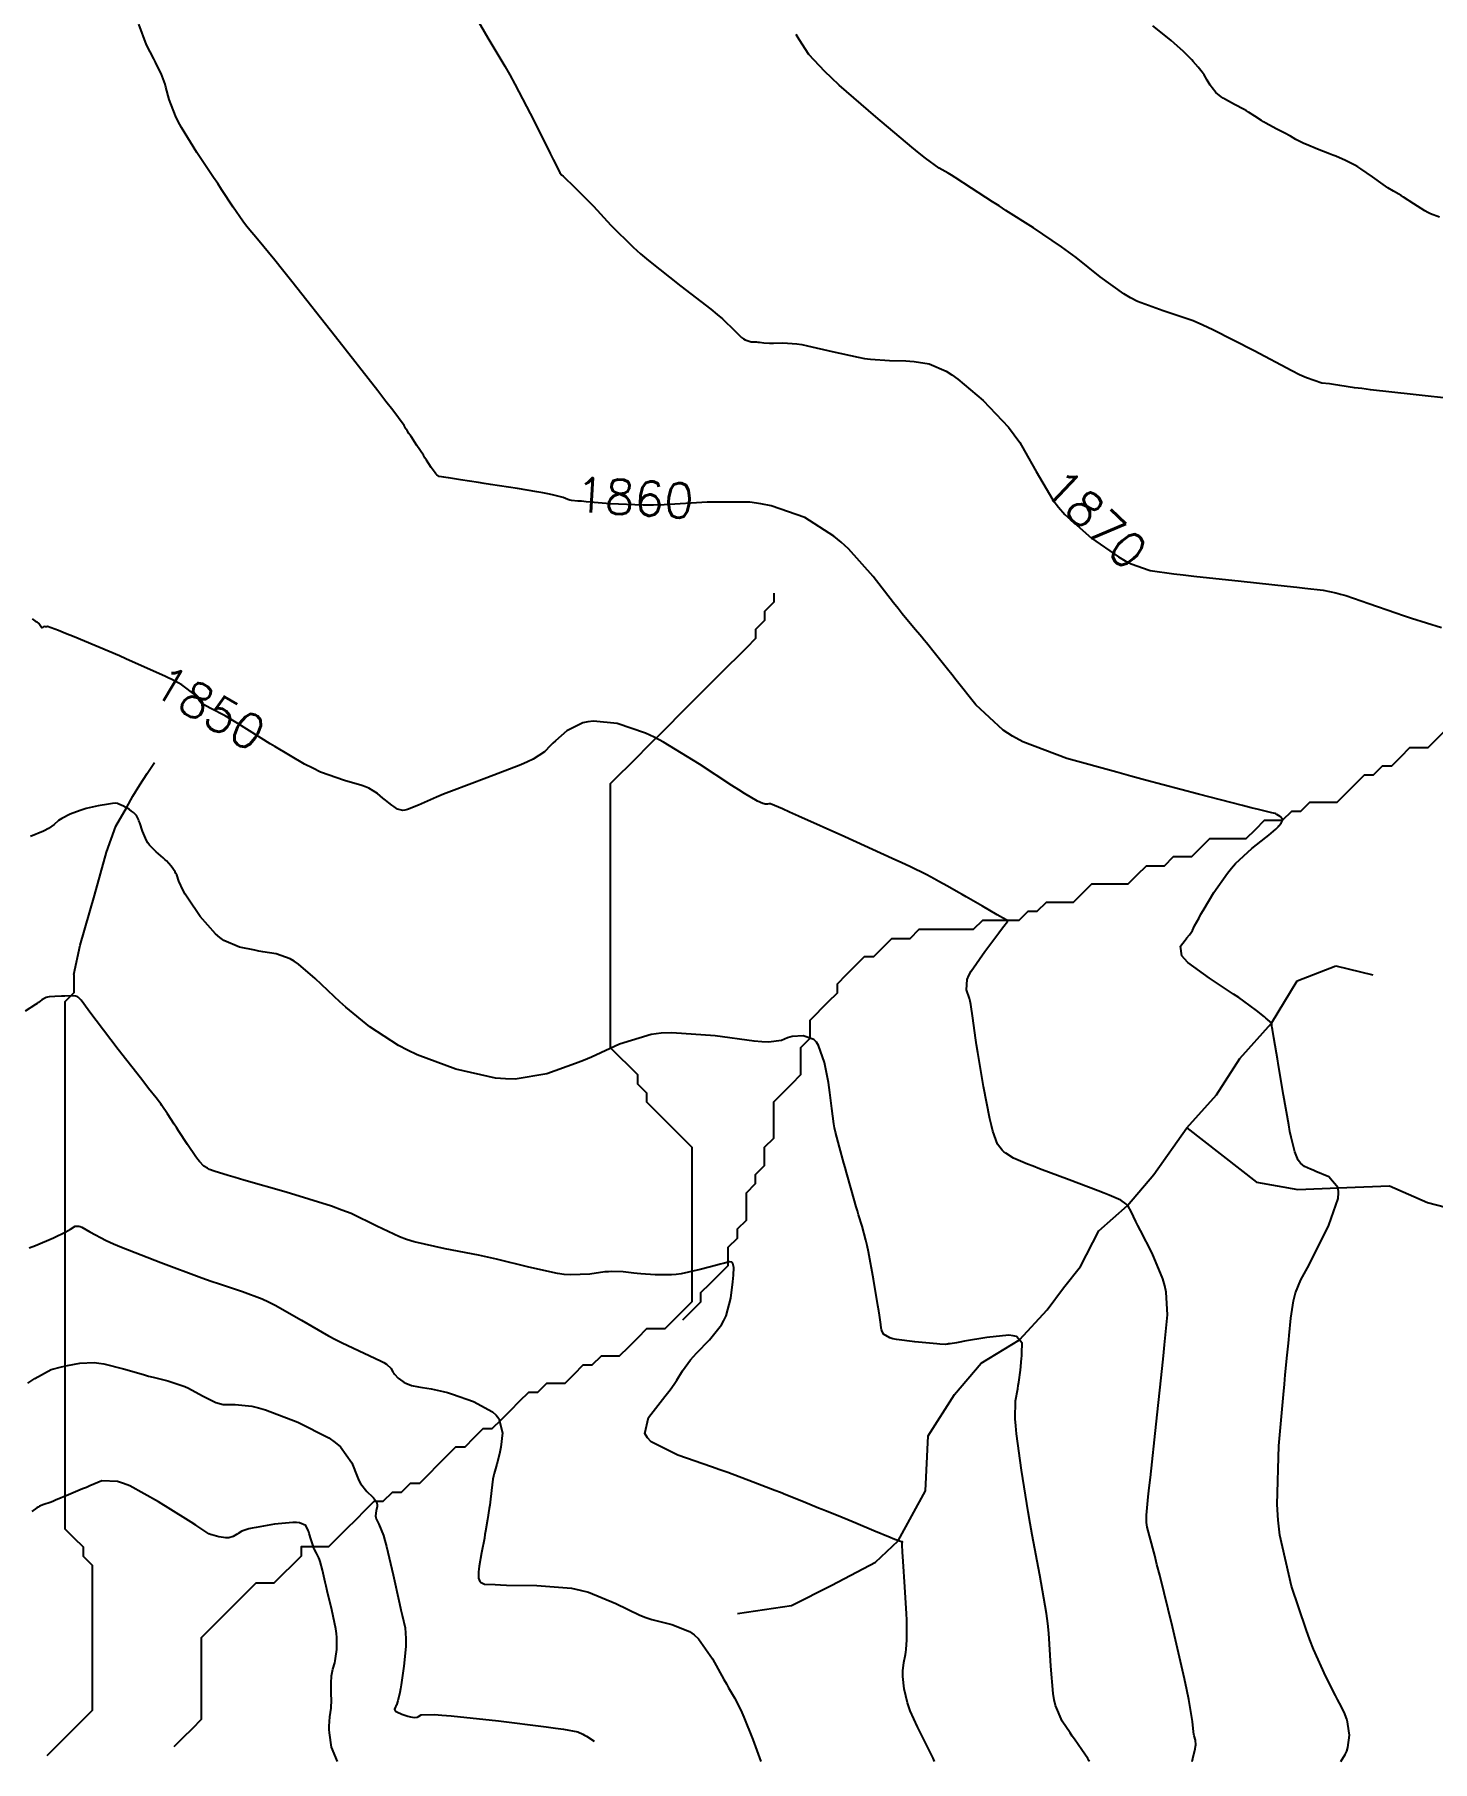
# Model space of a CAD drawing. Header units: metres. Extents: x 68 to 838477, y 94 to 1191015.
# Drawn here: x 838139.6 to 838293.3, y 1189013.9 to 1189203.9 of the extents above; entities that cross this region are included whole.
import ezdxf

# ---------------------------------------------------------------- set-up
doc = ezdxf.new("R2010")
doc.units = ezdxf.units.M
doc.header["$LTSCALE"] = 0.3
doc.layers.add('COTAS 10', color=1, linetype='Continuous')
doc.layers.add('DRENAJE', color=5, linetype='Continuous', lineweight=25)
doc.styles.get("Standard").update_dxf_attribs({"font": 'simplex.shx'})

msp = doc.modelspace()

# ---------------------------------------------------------------- linework, layer by layer
at = {"layer": 'COTAS 10'}
for points, elevation in [([(838187.55, 1189206.77), (838189.42, 1189203.55), (838191.3, 1189200.45), (838191.85, 1189199.49), (838192.41, 1189198.47), (838194.52, 1189194.39), (838196.28, 1189190.84), (838196.61, 1189190.17), (838196.89, 1189189.61), (838197.33, 1189188.71), (838197.57, 1189188.46), (838197.71, 1189188.32), (838197.89, 1189188.15), (838198.81, 1189187.27), (838200.14, 1189185.96), (838200.57, 1189185.5), (838201.03, 1189185.02), (838202.95, 1189182.95), (838205.41, 1189180.51), (838206.22, 1189179.8), (838207.08, 1189179.06), (838210.65, 1189176.24), (838213.95, 1189173.69), (838214.64, 1189173.12), (838215.24, 1189172.62), (838216.61, 1189171.31), (838217.34, 1189170.57), (838217.53, 1189170.43), (838217.72, 1189170.31), (838218.38, 1189170.12), (838218.98, 1189170.09), (838219.13, 1189170.08), (838219.29, 1189170.06), (838219.79, 1189170), (838220.41, 1189169.96), (838220.62, 1189169.96), (838220.86, 1189169.96), (838221.89, 1189170), (838223.42, 1189169.89), (838223.98, 1189169.8), (838224.6, 1189169.68), (838227.31, 1189169.04), (838230.16, 1189168.4), (838230.86, 1189168.28), (838231.52, 1189168.19), (838233.6, 1189168.05), (838235.39, 1189168.01), (838235.86, 1189167.98), (838236.33, 1189167.93), (838237.97, 1189167.69), (838239.85, 1189166.88), (838240.47, 1189166.48), (838241.14, 1189166), (838243.92, 1189163.64), (838246.68, 1189160.71), (838247.33, 1189159.87), (838247.94, 1189159.01), (838248.45, 1189158.11), (838249.74, 1189155.82), (838251.58, 1189152.7), (838252.21, 1189151.89), (838252.89, 1189151.11), (838255.82, 1189148.48), (838258.8, 1189146.43), (838259.52, 1189146.01), (838260.2, 1189145.66), (838262.17, 1189144.98), (838262.28, 1189144.94), (838264.9, 1189144.58), (838265.92, 1189144.45), (838267.07, 1189144.32), (838272.28, 1189143.75), (838277.34, 1189143.21), (838278.4, 1189143.1), (838279.31, 1189143), (838281.32, 1189142.78), (838282.71, 1189142.49), (838283.23, 1189142.34), (838283.8, 1189142.17), (838286.32, 1189141.32), (838289.3, 1189140.28), (838290.16, 1189139.99), (838291.03, 1189139.7), (838294.32, 1189138.65)], 1870), ([(838283.25, 1189013.87), (838283.73, 1189014.63), (838283.9, 1189015.02), (838284.03, 1189015.41), (838284.19, 1189016.78), (838284.04, 1189017.97), (838283.98, 1189018.25), (838283.92, 1189018.52), (838283.63, 1189019.29), (838283.11, 1189020.28), (838282.9, 1189020.68), (838282.67, 1189021.13), (838281.6, 1189023.21), (838280.26, 1189026.22), (838279.85, 1189027.25), (838279.44, 1189028.38), (838277.81, 1189033.16), (838276.56, 1189038.79), (838276.37, 1189040.44), (838276.25, 1189042.14), (838276.42, 1189048.6), (838276.94, 1189054.24), (838277.05, 1189055.41), (838277.14, 1189056.41), (838277.36, 1189058.6), (838277.49, 1189059.89), (838277.53, 1189060.31), (838277.57, 1189060.76), (838277.74, 1189062.64), (838278.03, 1189064.55), (838278.14, 1189065.02), (838278.27, 1189065.46), (838278.86, 1189066.86), (838279.76, 1189068.53), (838280.07, 1189069.15), (838280.42, 1189069.84), (838281.92, 1189072.89), (838282.96, 1189075.84), (838283.01, 1189076.46), (838282.96, 1189076.99), (838281.95, 1189078.22), (838280.52, 1189078.8), (838280.21, 1189078.93), (838279.93, 1189079.04), (838279.24, 1189079.33), (838278.8, 1189079.7), (838278.69, 1189079.86), (838278.57, 1189080.05), (838278.2, 1189080.97), (838277.79, 1189082.58), (838277.66, 1189083.21), (838277.52, 1189083.93), (838276.94, 1189087.18), (838276.4, 1189090.45), (838276.28, 1189091.18), (838276.17, 1189091.82), (838275.88, 1189093.49), (838275.72, 1189094.42), (838275.69, 1189094.61), (838275.67, 1189094.76), (838275.65, 1189095.03), (838275.65, 1189095.11), (838275.63, 1189095.13), (838275.61, 1189095.16), (838275.49, 1189095.27), (838275.17, 1189095.54), (838275.02, 1189095.66), (838274.84, 1189095.81), (838273.99, 1189096.5), (838272.58, 1189097.56), (838272.04, 1189097.93), (838271.45, 1189098.33), (838268.79, 1189100.07), (838266.44, 1189101.79), (838266.04, 1189102.19), (838265.76, 1189102.55), (838265.62, 1189103.58), (838266.12, 1189104.25), (838266.23, 1189104.4), (838266.33, 1189104.53), (838266.59, 1189104.84), (838266.79, 1189105.11), (838266.85, 1189105.22), (838266.92, 1189105.33), (838267.17, 1189105.82), (838267.66, 1189106.73), (838267.87, 1189107.1), (838268.12, 1189107.53), (838269.29, 1189109.5), (838270.78, 1189111.64), (838271.22, 1189112.18), (838271.68, 1189112.69), (838273.46, 1189114.34), (838275.01, 1189115.57), (838275.32, 1189115.82), (838275.58, 1189116.03), (838276.11, 1189116.48), (838276.32, 1189116.69), (838276.39, 1189116.76), (838276.45, 1189116.83), (838276.7, 1189117.12), (838276.84, 1189117.43), (838276.84, 1189117.51), (838276.82, 1189117.59), (838276.58, 1189117.87), (838276.22, 1189118.1), (838276.12, 1189118.15), (838276.02, 1189118.19), (838275.65, 1189118.28), (838274.18, 1189118.62), (838273.39, 1189118.82), (838272.44, 1189119.06), (838267.58, 1189120.33), (838261.75, 1189121.88), (838260.17, 1189122.31), (838258.61, 1189122.73), (838253.1, 1189124.26), (838248.28, 1189126.09), (838247.15, 1189126.71), (838246.12, 1189127.37), (838243.1, 1189130.15), (838240.95, 1189132.88), (838240.45, 1189133.51), (838239.99, 1189134.09), (838238.68, 1189135.72), (838237.68, 1189136.96), (838237.41, 1189137.28), (838237.15, 1189137.6), (838236.23, 1189138.68), (838235.01, 1189140.17), (838234.56, 1189140.74), (838234.06, 1189141.38), (838231.82, 1189144.28), (838229.11, 1189147.31), (838228.3, 1189148.04), (838227.47, 1189148.71), (838224.28, 1189150.76), (838220.59, 1189152.07), (838219.45, 1189152.29), (838218.26, 1189152.44), (838213.79, 1189152.44), (838213.54, 1189152.44), (838208.83, 1189152.17), (838207.65, 1189152.14), (838206.52, 1189152.13), (838202.89, 1189152.28), (838200.24, 1189152.51), (838199.73, 1189152.55), (838199.32, 1189152.58), (838198.61, 1189152.63), (838198.43, 1189152.67), (838198.33, 1189152.71), (838198.23, 1189152.74), (838197.7, 1189152.96), (838196.54, 1189153.27), (838196.04, 1189153.37), (838195.46, 1189153.48), (838194.82, 1189153.59), (838192.69, 1189153.95), (838189.73, 1189154.41), (838189.03, 1189154.52), (838188.38, 1189154.62), (838186.43, 1189154.93), (838185.08, 1189155.14), (838184.8, 1189155.19), (838184.57, 1189155.22), (838184.07, 1189155.3), (838183.81, 1189155.46), (838183.72, 1189155.56), (838183.62, 1189155.67), (838183.2, 1189156.27), (838182.67, 1189157.09), (838182.5, 1189157.35), (838182.33, 1189157.62), (838181.62, 1189158.71), (838180.99, 1189159.67), (838180.86, 1189159.87), (838180.75, 1189160.03), (838180.54, 1189160.34), (838180.45, 1189160.49), (838180.41, 1189160.55), (838180.38, 1189160.61), (838180.22, 1189160.89), (838178.96, 1189162.58), (838178.22, 1189163.53), (838177.32, 1189164.7), (838172.66, 1189170.65), (838167.85, 1189176.75), (838166.85, 1189178.01), (838165.99, 1189179.09), (838164.07, 1189181.41), (838163.06, 1189182.62), (838162.78, 1189182.99), (838162.48, 1189183.39), (838161.41, 1189184.94), (838160.13, 1189186.88), (838159.71, 1189187.51), (838159.26, 1189188.18), (838157.42, 1189190.95), (838155.72, 1189193.69), (838155.36, 1189194.35), (838155.06, 1189194.96), (838154.38, 1189196.77), (838154.02, 1189198.14), (838153.92, 1189198.46), (838153.82, 1189198.75), (838153.48, 1189199.63), (838153.03, 1189200.54), (838152.86, 1189200.87), (838152.68, 1189201.23), (838151.89, 1189202.77), (838151.02, 1189205.07)], 1860), ([(838295.86, 1189163.8), (838291.21, 1189164.31), (838286.51, 1189164.83), (838285.56, 1189164.95), (838284.76, 1189165.04), (838283.14, 1189165.28), (838282.44, 1189165.41), (838282.23, 1189165.44), (838282.02, 1189165.47), (838281.16, 1189165.55), (838279.46, 1189166.13), (838278.72, 1189166.48), (838277.85, 1189166.91), (838273.71, 1189169.1), (838269.18, 1189171.44), (838268.07, 1189171.95), (838267.01, 1189172.4), (838263.71, 1189173.53), (838260.88, 1189174.56), (838260.13, 1189174.94), (838259.38, 1189175.37), (838256.79, 1189177.25), (838254.13, 1189179.39), (838253.35, 1189179.97), (838252.54, 1189180.56), (838249.43, 1189182.64), (838246.42, 1189184.57), (838245.66, 1189185.06), (838244.94, 1189185.52), (838242.64, 1189187.02), (838240.84, 1189188.18), (838240.43, 1189188.43), (838240.06, 1189188.66), (838239.07, 1189189.22), (838237.56, 1189190.31), (838236.87, 1189190.86), (838236.05, 1189191.53), (838232.09, 1189194.85), (838228.08, 1189198.36), (838227.23, 1189199.14), (838226.49, 1189199.85), (838224.74, 1189201.72), (838223.66, 1189203.37), (838223.34, 1189203.94)], 1880), ([(838294.12, 1189183.82), (838293.13, 1189184.2), (838292.83, 1189184.35), (838292.51, 1189184.52), (838291.28, 1189185.28), (838290.14, 1189186.04), (838289.88, 1189186.2), (838289.65, 1189186.34), (838289.04, 1189186.69), (838288.41, 1189187.06), (838288.17, 1189187.22), (838287.91, 1189187.4), (838286.73, 1189188.25), (838285.45, 1189189.14), (838285.12, 1189189.35), (838284.8, 1189189.53), (838283.75, 1189190.07), (838282.69, 1189190.52), (838282.36, 1189190.66), (838282.02, 1189190.8), (838280.69, 1189191.32), (838279.46, 1189191.82), (838279.19, 1189191.94), (838278.95, 1189192.05), (838278.31, 1189192.38), (838277.71, 1189192.73), (838277.49, 1189192.85), (838277.24, 1189192.99), (838276.14, 1189193.56), (838275.02, 1189194.17), (838274.75, 1189194.32), (838274.51, 1189194.47), (838273.8, 1189194.93), (838273.11, 1189195.38), (838272.88, 1189195.52), (838272.63, 1189195.66), (838271.57, 1189196.22), (838270.55, 1189196.78), (838270.31, 1189196.93), (838270.1, 1189197.07), (838269.51, 1189197.56), (838269.09, 1189198.05), (838268.98, 1189198.2), (838268.88, 1189198.34), (838268.54, 1189198.9), (838268.21, 1189199.47), (838268.1, 1189199.62), (838267.99, 1189199.78), (838267.55, 1189200.34), (838267.02, 1189200.95), (838266.85, 1189201.13), (838266.67, 1189201.32), (838265.93, 1189202.05), (838264.93, 1189202.96), (838264.58, 1189203.26), (838264.2, 1189203.58), (838262.57, 1189204.89)], 1890), ([(838266.91, 1189013.87), (838266.98, 1189014.18), (838267.24, 1189015.28), (838267.28, 1189015.52), (838267.3, 1189015.72), (838267.25, 1189016.2), (838267.11, 1189016.68), (838267.07, 1189016.89), (838267.04, 1189017.13), (838266.94, 1189018.27), (838266.55, 1189020.69), (838266.33, 1189021.74), (838266.07, 1189022.95), (838264.72, 1189028.7), (838263.33, 1189034.37), (838263.03, 1189035.54), (838262.78, 1189036.54), (838262.19, 1189038.7), (838261.94, 1189039.67), (838261.9, 1189039.92), (838261.87, 1189040.16), (838261.86, 1189040.98), (838262.07, 1189042.98), (838262.18, 1189043.97), (838262.3, 1189045.14), (838262.93, 1189050.98), (838263.59, 1189057.12), (838263.74, 1189058.5), (838263.86, 1189059.73), (838264.18, 1189063.02), (838264.05, 1189065.5), (838263.89, 1189066.23), (838263.68, 1189066.97), (838262.49, 1189069.81), (838261.21, 1189072.31), (838260.94, 1189072.84), (838260.71, 1189073.31), (838260.2, 1189074.39), (838259.85, 1189074.97), (838259.74, 1189075.11), (838259.6, 1189075.24), (838259.04, 1189075.64), (838257.78, 1189076.19), (838257.21, 1189076.42), (838256.55, 1189076.67), (838253.36, 1189077.87), (838250.1, 1189079.1), (838249.4, 1189079.37), (838248.78, 1189079.62), (838247.26, 1189080.28), (838246.4, 1189080.81), (838246.2, 1189080.98), (838246.01, 1189081.15), (838245.48, 1189081.82), (838244.98, 1189083.24), (838244.82, 1189083.87), (838244.65, 1189084.61), (838243.96, 1189088.16), (838243.32, 1189091.89), (838243.18, 1189092.75), (838243.06, 1189093.52), (838242.77, 1189095.69), (838242.55, 1189097.18), (838242.48, 1189097.53), (838242.4, 1189097.85), (838242.07, 1189098.8), (838242.16, 1189099.92), (838242.34, 1189100.35), (838242.59, 1189100.83), (838244.08, 1189103.02), (838245.64, 1189105.06), (838245.94, 1189105.46), (838246.19, 1189105.78), (838246.59, 1189106.32), (838246.6, 1189106.38), (838246.59, 1189106.39), (838246.58, 1189106.41), (838246.51, 1189106.45), (838246.04, 1189106.71), (838245.78, 1189106.85), (838245.46, 1189107.04), (838243.84, 1189107.98), (838242.04, 1189109.02), (838241.61, 1189109.27), (838241.2, 1189109.5), (838239.99, 1189110.19), (838239.02, 1189110.73), (838238.76, 1189110.87), (838238.52, 1189111.01), (838237.71, 1189111.46), (838235.86, 1189112.35), (838234.96, 1189112.77), (838233.9, 1189113.26), (838228.69, 1189115.62), (838223.6, 1189117.91), (838222.62, 1189118.34), (838221.83, 1189118.7), (838220.52, 1189119.27), (838220.41, 1189119.27), (838220.38, 1189119.27), (838220.34, 1189119.26), (838220.2, 1189119.21), (838219.93, 1189119.23), (838219.82, 1189119.26), (838219.69, 1189119.3), (838219.08, 1189119.57), (838217.66, 1189120.4), (838217.02, 1189120.8), (838216.28, 1189121.28), (838212.72, 1189123.64), (838208.74, 1189126.06), (838207.73, 1189126.58), (838206.77, 1189127.02), (838203.64, 1189128.09), (838201.06, 1189128.35), (838200.44, 1189128.29), (838199.86, 1189128.18), (838198.13, 1189127.3), (838196.86, 1189126.18), (838196.57, 1189125.92), (838196.32, 1189125.68), (838195.66, 1189124.97), (838194.41, 1189124.18), (838193.78, 1189123.89), (838193.04, 1189123.56), (838189.32, 1189122.12), (838185.42, 1189120.65), (838184.56, 1189120.31), (838183.78, 1189120), (838181.78, 1189119.13), (838180.58, 1189118.64), (838180.31, 1189118.58), (838180.08, 1189118.54), (838179.47, 1189118.66), (838179.07, 1189118.96), (838178.97, 1189119.03), (838178.87, 1189119.11), (838178.53, 1189119.36), (838178.15, 1189119.67), (838178.02, 1189119.78), (838177.88, 1189119.9), (838177.3, 1189120.41), (838176.35, 1189120.98), (838175.97, 1189121.14), (838175.55, 1189121.29), (838173.64, 1189121.82), (838171.03, 1189122.76), (838170.18, 1189123.17), (838169.26, 1189123.64), (838165.98, 1189125.58), (838165.48, 1189125.88), (838161.94, 1189128.09), (838161.19, 1189128.54), (838160.53, 1189128.93), (838158.94, 1189129.75), (838158.09, 1189130.21), (838157.9, 1189130.36), (838157.73, 1189130.52), (838157.25, 1189131.22), (838155.76, 1189132.35), (838154.94, 1189132.79), (838153.95, 1189133.28), (838149.61, 1189135.23), (838148.91, 1189135.54), (838143.93, 1189137.63), (838142.98, 1189138.02), (838142.21, 1189138.34), (838140.98, 1189138.79), (838140.92, 1189138.75), (838140.9, 1189138.74), (838140.87, 1189138.74), (838140.74, 1189138.75), (838140.61, 1189138.76), (838140.58, 1189138.75), (838140.55, 1189138.74), (838140.46, 1189138.67), (838140.37, 1189138.63), (838140.34, 1189138.65), (838140.31, 1189138.68), (838140.17, 1189138.88), (838140.02, 1189139.1), (838139.99, 1189139.15), (838139.96, 1189139.18), (838139.86, 1189139.24), (838139.74, 1189139.3), (838139.68, 1189139.34), (838139.62, 1189139.39), (838139.34, 1189139.62)], 1850), ([(838255.62, 1189013.87), (838255.55, 1189013.98), (838255.41, 1189014.18), (838254.75, 1189015.15), (838253.94, 1189016.33), (838253.71, 1189016.67), (838253.48, 1189017.02), (838252.61, 1189018.31), (838251.88, 1189020.04), (838251.73, 1189020.67), (838251.61, 1189021.36), (838251.37, 1189024.37), (838251.13, 1189027.98), (838251.01, 1189029.05), (838250.87, 1189030.15), (838250.15, 1189034.37), (838249.3, 1189038.82), (838249.08, 1189040.07), (838248.86, 1189041.33), (838248.11, 1189045.92), (838247.57, 1189049.92), (838247.49, 1189050.79), (838247.44, 1189051.57), (838247.48, 1189053.55), (838247.71, 1189054.89), (838247.76, 1189055.25), (838247.82, 1189055.62), (838248, 1189056.94), (838248.14, 1189058.2), (838248.16, 1189058.53), (838248.18, 1189058.85), (838248.2, 1189059.92), (838247.59, 1189060.64), (838247.21, 1189060.73), (838246.74, 1189060.77), (838244.3, 1189060.54), (838241.84, 1189060.11), (838241.36, 1189060.03), (838240.96, 1189059.96), (838240.27, 1189059.85), (838240.16, 1189059.84), (838240.13, 1189059.83), (838240.11, 1189059.83), (838240.04, 1189059.8), (838239.97, 1189059.78), (838239.94, 1189059.78), (838239.91, 1189059.78), (838239.76, 1189059.77), (838239.14, 1189059.81), (838238.81, 1189059.84), (838238.41, 1189059.87), (838236.4, 1189060.05), (838234.38, 1189060.31), (838233.97, 1189060.4), (838233.63, 1189060.5), (838232.96, 1189060.88), (838232.77, 1189061.31), (838232.73, 1189061.42), (838232.7, 1189061.54), (838232.64, 1189061.96), (838232.51, 1189062.98), (838232.43, 1189063.48), (838232.33, 1189064.06), (838231.84, 1189066.95), (838231.28, 1189069.97), (838231.14, 1189070.64), (838231.01, 1189071.23), (838230.6, 1189072.78), (838230.2, 1189074.04), (838230.07, 1189074.46), (838229.94, 1189074.9), (838229.43, 1189076.74), (838228.89, 1189078.7), (838228.74, 1189079.22), (838228.6, 1189079.73), (838228.09, 1189081.46), (838227.66, 1189083.13), (838227.56, 1189083.59), (838227.48, 1189084.05), (838227.27, 1189085.72), (838227.05, 1189087.51), (838226.97, 1189088.05), (838226.88, 1189088.61), (838226.46, 1189090.81), (838225.81, 1189092.67), (838225.57, 1189093.02), (838225.3, 1189093.31), (838224.11, 1189093.74), (838222.91, 1189093.64), (838222.64, 1189093.59), (838222.4, 1189093.52), (838221.72, 1189093.2), (838220.3, 1189093.03), (838219.58, 1189093.07), (838218.72, 1189093.14), (838214.44, 1189093.72), (838209.66, 1189094.07), (838208.49, 1189094.01), (838207.38, 1189093.88), (838203.9, 1189092.82), (838200.82, 1189091.39), (838199.95, 1189091.03), (838199.08, 1189090.68), (838195.91, 1189089.53), (838192.43, 1189088.97), (838191.36, 1189088.99), (838190.26, 1189089.08), (838185.91, 1189090.05), (838181.64, 1189091.65), (838180.59, 1189092.15), (838179.59, 1189092.67), (838176.44, 1189094.73), (838173.82, 1189096.89), (838173.15, 1189097.47), (838172.51, 1189098.04), (838170.42, 1189100.03), (838168.59, 1189101.63), (838168.12, 1189101.95), (838167.67, 1189102.22), (838166.15, 1189102.76), (838164.67, 1189102.99), (838164.24, 1189103.06), (838163.8, 1189103.14), (838162.12, 1189103.47), (838160.4, 1189104.21), (838159.93, 1189104.55), (838159.46, 1189104.95), (838157.78, 1189106.87), (838156.41, 1189108.87), (838156.13, 1189109.31), (838155.9, 1189109.71), (838155.43, 1189110.74), (838155.2, 1189111.43), (838155.11, 1189111.61), (838155.02, 1189111.79), (838154.6, 1189112.39), (838154.06, 1189112.98), (838153.89, 1189113.15), (838153.7, 1189113.33), (838152.94, 1189113.97), (838152.2, 1189114.72), (838152.04, 1189114.96), (838151.88, 1189115.22), (838151.44, 1189116.24), (838151.13, 1189117.18), (838151.05, 1189117.38), (838150.98, 1189117.55), (838150.76, 1189117.96), (838150.57, 1189118.18), (838150.51, 1189118.24), (838150.45, 1189118.29), (838150.23, 1189118.47), (838150.01, 1189118.63), (838149.95, 1189118.67), (838149.89, 1189118.71), (838149.69, 1189118.83), (838149.47, 1189118.94), (838149.41, 1189118.97), (838149.34, 1189119), (838149.08, 1189119.13), (838148.83, 1189119.24), (838148.76, 1189119.26), (838148.7, 1189119.28), (838148.52, 1189119.32), (838148.12, 1189119.28), (838147.92, 1189119.26), (838147.69, 1189119.22), (838146.56, 1189119.03), (838145.25, 1189118.74), (838144.91, 1189118.64), (838144.58, 1189118.54), (838143.48, 1189118.11), (838142.58, 1189117.65), (838142.38, 1189117.53), (838142.2, 1189117.41), (838141.71, 1189116.99), (838141.09, 1189116.54), (838140.89, 1189116.44), (838140.83, 1189116.4), (838140.53, 1189116.26), (838139.11, 1189115.68)], 1840), ([(838238.57, 1189013.87), (838238.4, 1189014.24), (838237.87, 1189015.33), (838237.69, 1189015.69), (838237.5, 1189016.08), (838236.68, 1189017.7), (838235.89, 1189019.44), (838235.72, 1189019.9), (838235.58, 1189020.34), (838235.22, 1189021.88), (838235.09, 1189023.22), (838235.08, 1189023.54), (838235.08, 1189023.85), (838235.2, 1189024.78), (838235.37, 1189025.64), (838235.4, 1189025.91), (838235.44, 1189026.18), (838235.52, 1189027.26), (838235.52, 1189028.85), (838235.5, 1189029.45), (838235.47, 1189030.12), (838235.29, 1189033.1), (838235.11, 1189035.89), (838235.07, 1189036.44), (838235.04, 1189036.89), (838234.99, 1189037.7), (838234.99, 1189037.86), (838234.99, 1189037.89), (838235, 1189037.92), (838235.02, 1189038), (838235.03, 1189038.03), (838235.03, 1189038.04), (838235.02, 1189038.05), (838235, 1189038.06), (838234.95, 1189038.06), (838234.93, 1189038.06), (838234.91, 1189038.06), (838234.82, 1189038.07), (838234.31, 1189038.25), (838234.02, 1189038.36), (838233.68, 1189038.51), (838231.89, 1189039.25), (838229.92, 1189040.08), (838229.46, 1189040.27), (838229.03, 1189040.45), (838227.77, 1189040.96), (838226.58, 1189041.44), (838226.2, 1189041.59), (838225.79, 1189041.76), (838224.13, 1189042.44), (838222.19, 1189043.23), (838221.6, 1189043.46), (838220.99, 1189043.7), (838218.62, 1189044.62), (838215.83, 1189045.66), (838214.95, 1189045.97), (838214.03, 1189046.3), (838210.32, 1189047.58), (838207.4, 1189049.04), (838206.97, 1189049.48), (838206.7, 1189049.95), (838207.11, 1189051.74), (838208.38, 1189053.37), (838208.65, 1189053.72), (838208.89, 1189054.03), (838209.47, 1189054.78), (838209.91, 1189055.38), (838210.05, 1189055.6), (838210.2, 1189055.83), (838210.85, 1189056.85), (838211.73, 1189058.08), (838212.04, 1189058.44), (838212.37, 1189058.82), (838213.79, 1189060.27), (838215.12, 1189061.91), (838215.4, 1189062.4), (838215.64, 1189062.9), (838216.17, 1189064.87), (838216.39, 1189066.65), (838216.42, 1189067.03), (838216.45, 1189067.38), (838216.47, 1189068.24), (838216.37, 1189068.68), (838216.32, 1189068.76), (838216.27, 1189068.81), (838216, 1189068.85), (838215.3, 1189068.67), (838214.98, 1189068.59), (838214.6, 1189068.49), (838212.78, 1189068), (838210.68, 1189067.55), (838210.14, 1189067.48), (838209.61, 1189067.42), (838207.82, 1189067.41), (838206.25, 1189067.53), (838205.86, 1189067.57), (838205.49, 1189067.61), (838204.3, 1189067.74), (838203.08, 1189067.79), (838202.7, 1189067.77), (838202.29, 1189067.74), (838200.64, 1189067.5), (838198.53, 1189067.42), (838197.82, 1189067.48), (838197.07, 1189067.58), (838193.92, 1189068.27), (838190.39, 1189069.16), (838189.4, 1189069.38), (838188.4, 1189069.59), (838184.74, 1189070.29), (838181.33, 1189071.06), (838180.49, 1189071.32), (838179.7, 1189071.6), (838177.23, 1189072.78), (838174.38, 1189074.16), (838173.35, 1189074.56), (838172.21, 1189074.97), (838167.23, 1189076.51), (838162.57, 1189077.84), (838161.64, 1189078.12), (838160.86, 1189078.35), (838159.31, 1189078.82), (838158.82, 1189079.03), (838158.69, 1189079.09), (838158.57, 1189079.16), (838158.19, 1189079.39), (838157.71, 1189079.9), (838157.52, 1189080.13), (838157.32, 1189080.41), (838156.39, 1189081.76), (838155.4, 1189083.27), (838155.16, 1189083.65), (838154.92, 1189084), (838154.18, 1189085.16), (838153.58, 1189086.05), (838153.44, 1189086.25), (838153.31, 1189086.44), (838152.93, 1189086.92), (838152.1, 1189087.95), (838151.69, 1189088.47), (838151.2, 1189089.1), (838148.77, 1189092.24), (838146.35, 1189095.4), (838145.87, 1189096.04), (838145.47, 1189096.58), (838144.69, 1189097.67), (838144.36, 1189098), (838144.25, 1189098.06), (838144.12, 1189098.11), (838143.55, 1189098.14), (838142.89, 1189098.09), (838142.7, 1189098.08), (838142.51, 1189098.08), (838141.81, 1189098.07), (838141.16, 1189098.01), (838140.99, 1189097.97), (838140.84, 1189097.93), (838140.37, 1189097.68), (838140.01, 1189097.41), (838139.93, 1189097.35), (838139.86, 1189097.3), (838139.65, 1189097.17), (838138.54, 1189096.44)], 1830), ([(838138.96, 1189070.38), (838139.65, 1189070.64), (838141.65, 1189071.5), (838142.99, 1189072.17), (838143.27, 1189072.32), (838143.51, 1189072.45), (838144.03, 1189072.77), (838144.42, 1189072.79), (838144.58, 1189072.74), (838144.77, 1189072.66), (838145.63, 1189072.14), (838147.44, 1189071.2), (838148.23, 1189070.85), (838149.14, 1189070.47), (838153.46, 1189068.77), (838157.95, 1189067.1), (838158.98, 1189066.74), (838159.91, 1189066.42), (838162.45, 1189065.6), (838164.61, 1189064.79), (838165.3, 1189064.47), (838166.02, 1189064.1), (838168.94, 1189062.45), (838171.91, 1189060.72), (838172.67, 1189060.31), (838173.4, 1189059.93), (838175.81, 1189058.8), (838177.62, 1189057.97), (838177.97, 1189057.78), (838178.27, 1189057.61), (838178.8, 1189057.11), (838178.99, 1189056.71), (838179.07, 1189056.6), (838179.16, 1189056.48), (838179.56, 1189056.05), (838180.07, 1189055.67), (838180.23, 1189055.58), (838180.39, 1189055.5), (838181.03, 1189055.26), (838181.78, 1189055.09), (838182, 1189055.05), (838182.24, 1189055.01), (838183.19, 1189054.88), (838184.51, 1189054.59), (838184.99, 1189054.46), (838185.53, 1189054.29), (838187.85, 1189053.48), (838189.95, 1189052.35), (838190.34, 1189051.99), (838190.64, 1189051.61), (838191.04, 1189050.03), (838190.86, 1189048.46), (838190.79, 1189048.08), (838190.72, 1189047.72), (838190.42, 1189046.6), (838190.12, 1189045.57), (838190.06, 1189045.26), (838189.99, 1189044.94), (838189.82, 1189043.7), (838189.67, 1189042.41), (838189.63, 1189042.06), (838189.58, 1189041.72), (838189.4, 1189040.51), (838189.18, 1189039.23), (838189.11, 1189038.84), (838189.04, 1189038.43), (838188.73, 1189036.82), (838188.47, 1189035.35), (838188.43, 1189035.03), (838188.4, 1189034.75), (838188.39, 1189034.06), (838188.54, 1189033.69), (838188.6, 1189033.62), (838188.68, 1189033.55), (838189.07, 1189033.4), (838190.23, 1189033.33), (838190.8, 1189033.31), (838191.48, 1189033.29), (838194.83, 1189033.25), (838198.62, 1189032.93), (838199.58, 1189032.74), (838200.51, 1189032.5), (838203.52, 1189031.27), (838206.14, 1189029.99), (838206.81, 1189029.72), (838207.47, 1189029.48), (838209.67, 1189028.94), (838211.62, 1189028.17), (838212.11, 1189027.79), (838212.59, 1189027.35), (838214.14, 1189025.16), (838215.38, 1189022.9), (838215.66, 1189022.4), (838215.91, 1189021.96), (838216.56, 1189020.87), (838217.14, 1189019.73), (838217.35, 1189019.26), (838217.58, 1189018.73), (838218.57, 1189016.29), (838219.46, 1189013.87)], 1820), ([(838138.83, 1189055.49), (838139.58, 1189056.02), (838141.38, 1189057.01), (838142.52, 1189057.29), (838142.86, 1189057.37), (838143.2, 1189057.45), (838144.54, 1189057.71), (838146.13, 1189057.77), (838146.64, 1189057.72), (838147.18, 1189057.64), (838149.36, 1189057.09), (838151.55, 1189056.44), (838152.09, 1189056.28), (838152.61, 1189056.15), (838154.22, 1189055.75), (838155.67, 1189055.3), (838156.08, 1189055.14), (838156.5, 1189054.95), (838158.02, 1189054.11), (838159.52, 1189053.38), (838159.92, 1189053.26), (838160.3, 1189053.17), (838161.64, 1189053.15), (838163.48, 1189052.98), (838164.18, 1189052.8), (838164.97, 1189052.56), (838168.52, 1189051.21), (838171.93, 1189049.47), (838172.62, 1189048.98), (838173.22, 1189048.5), (838174.48, 1189046.72), (838175.07, 1189045.15), (838175.25, 1189044.79), (838175.43, 1189044.47), (838176.12, 1189043.58), (838176.73, 1189043), (838176.85, 1189042.87), (838176.96, 1189042.75), (838177.19, 1189042.43), (838177.25, 1189042.14), (838177.25, 1189042.04), (838177.24, 1189041.93), (838177.13, 1189041.45), (838177.08, 1189040.89), (838177.11, 1189040.73), (838177.15, 1189040.57), (838177.45, 1189039.97), (838177.94, 1189038.74), (838178.1, 1189038.18), (838178.28, 1189037.53), (838179.01, 1189034.4), (838179.71, 1189031.24), (838179.86, 1189030.56), (838179.99, 1189029.97), (838180.32, 1189028.57), (838180.42, 1189027.42), (838180.41, 1189026.99), (838180.39, 1189026.51), (838180.17, 1189024.37), (838179.88, 1189022.29), (838179.81, 1189021.85), (838179.74, 1189021.46), (838179.53, 1189020.54), (838179.36, 1189020.07), (838179.32, 1189019.97), (838179.28, 1189019.87), (838179.17, 1189019.63), (838179.24, 1189019.44), (838179.32, 1189019.38), (838179.42, 1189019.32), (838179.98, 1189019.07), (838180.62, 1189018.86), (838180.78, 1189018.81), (838180.91, 1189018.78), (838181.32, 1189018.72), (838181.64, 1189018.75), (838181.72, 1189018.78), (838181.8, 1189018.81), (838182.08, 1189019), (838183.54, 1189019.03), (838184.37, 1189018.98), (838185.39, 1189018.89), (838190.6, 1189018.33), (838195.84, 1189017.69), (838196.88, 1189017.55), (838197.73, 1189017.43), (838199.33, 1189017.13), (838199.87, 1189016.86), (838200.05, 1189016.76), (838200.26, 1189016.64), (838201.13, 1189016.11)], 1810), ([(838172.89, 1189013.87), (838172.21, 1189015.46), (838171.99, 1189017.03), (838171.97, 1189017.4), (838171.96, 1189017.75), (838172.04, 1189018.79), (838172.18, 1189019.75), (838172.2, 1189020.04), (838172.21, 1189020.35), (838172.2, 1189021.58), (838172.19, 1189022.76), (838172.21, 1189023.03), (838172.23, 1189023.29), (838172.39, 1189024.03), (838172.58, 1189024.73), (838172.63, 1189024.96), (838172.68, 1189025.2), (838172.83, 1189026.18), (838172.83, 1189027.51), (838172.78, 1189027.96), (838172.7, 1189028.46), (838172.26, 1189030.56), (838171.74, 1189032.66), (838171.63, 1189033.15), (838171.52, 1189033.61), (838171.22, 1189034.93), (838170.98, 1189035.87), (838170.91, 1189036.08), (838170.84, 1189036.27), (838170.58, 1189036.81), (838170.33, 1189037.28), (838170.26, 1189037.43), (838170.2, 1189037.59), (838169.99, 1189038.27), (838169.78, 1189038.97), (838169.72, 1189039.14), (838169.65, 1189039.3), (838169.4, 1189039.83), (838168.7, 1189040.14), (838168.36, 1189040.17), (838167.96, 1189040.17), (838165.95, 1189039.97), (838163.93, 1189039.63), (838163.51, 1189039.55), (838163.15, 1189039.46), (838162.35, 1189039.2), (838161.97, 1189038.96), (838161.86, 1189038.9), (838161.76, 1189038.84), (838161.4, 1189038.62), (838160.94, 1189038.49), (838160.78, 1189038.48), (838160.6, 1189038.49), (838159.84, 1189038.59), (838159.07, 1189038.8), (838158.9, 1189038.86), (838158.74, 1189038.93), (838158.29, 1189039.2), (838157.3, 1189039.87), (838156.8, 1189040.2), (838156.2, 1189040.58), (838153.21, 1189042.46), (838150.04, 1189044.19), (838149.33, 1189044.48), (838148.69, 1189044.68), (838146.97, 1189044.74), (838145.65, 1189044.2), (838145.26, 1189044.04), (838144.85, 1189043.87), (838143.29, 1189043.21), (838141.88, 1189042.61), (838141.57, 1189042.49), (838141.29, 1189042.38), (838140.6, 1189042.14), (838140.11, 1189041.95), (838139.97, 1189041.87), (838139.82, 1189041.79), (838139.28, 1189041.39)], 1800)]:
    msp.add_lwpolyline(points, dxfattribs=dict(at, elevation=elevation))
at = {"layer": 'DRENAJE'}
for p, q in [((838151.16, 1189121.35), (838151.95, 1189122.58)), ((838151.95, 1189122.58), (838152.74, 1189123.81)), ((838150.37, 1189120.11), (838151.16, 1189121.35)), ((838148.49, 1189116.82), (838149.69, 1189118.83)), ((838149.69, 1189118.83), (838150.37, 1189120.11)), ((838147.46, 1189113.93), (838148.49, 1189116.82)), ((838146.16, 1189109.17), (838147.46, 1189113.93)), ((838144.59, 1189103.69), (838146.16, 1189109.17)), ((838143.9, 1189100.46), (838144.59, 1189103.69)), ((838278.44, 1189099.77), (838282.71, 1189101.44)), ((838282.71, 1189101.44), (838286.77, 1189100.44)), ((838275.63, 1189095.13), (838278.44, 1189099.77)), ((838272.16, 1189091.23), (838275.63, 1189095.13)), ((838269.56, 1189087.25), (838272.16, 1189091.23)), ((838266.3, 1189083.59), (838269.56, 1189087.25)), ((838262.68, 1189078.48), (838266.3, 1189083.59)), ((838266.3, 1189083.59), (838273.97, 1189077.64)), ((838259.8, 1189075.04), (838262.68, 1189078.48)), ((838273.97, 1189077.64), (838278.51, 1189076.8)), ((838278.51, 1189076.8), (838282.96, 1189076.99)), ((838282.96, 1189076.99), (838288.61, 1189077.22)), ((838288.61, 1189077.22), (838292.79, 1189075.4)), ((838256.64, 1189072.28), (838259.8, 1189075.04)), ((838292.79, 1189075.4), (838297.79, 1189074.1)), ((838254.6, 1189068.36), (838256.64, 1189072.28)), ((838252.74, 1189065.99), (838254.6, 1189068.36)), ((838250.94, 1189063.59), (838252.74, 1189065.99)), ((838247.89, 1189060.28), (838250.94, 1189063.59)), ((838243.68, 1189057.7), (838247.89, 1189060.28)), ((838240.74, 1189054.26), (838243.68, 1189057.7)), ((838237.85, 1189049.7), (838240.74, 1189054.26)), ((838237.56, 1189043.67), (838237.85, 1189049.7)), ((838234.57, 1189038.16), (838237.56, 1189043.67)), ((838232.06, 1189035.79), (838234.57, 1189038.16)), ((838227.26, 1189033.27), (838232.06, 1189035.79)), ((838222.83, 1189031.05), (838227.26, 1189033.27)), ((838216.87, 1189030.15), (838222.83, 1189031.05))]:
    msp.add_line(p, q, dxfattribs=at)
for points in [[(838220.87, 1189142.44, 0), (838220.87, 1189141.44, 0), (838219.87, 1189140.44, 0), (838219.87, 1189139.44, 0), (838218.87, 1189138.44, 0), (838218.87, 1189137.44, 0), (838217.87, 1189136.44, 0), (838216.87, 1189135.44, 0), (838215.87, 1189134.44, 0), (838214.87, 1189133.44, 0), (838213.87, 1189132.45, 0), (838211.88, 1189130.45, 0), (838210.88, 1189129.45, 0), (838208.88, 1189127.45, 0), (838206.88, 1189125.45, 0), (838205.88, 1189124.45, 0), (838204.88, 1189123.45, 0), (838203.88, 1189122.45, 0), (838202.88, 1189121.45, 0), (838202.88, 1189092.46, 0), (838203.88, 1189091.46, 0), (838204.88, 1189090.46, 0), (838205.88, 1189089.46, 0), (838205.88, 1189088.46, 0), (838206.88, 1189087.46, 0), (838206.88, 1189086.46, 0), (838207.88, 1189085.46, 0), (838208.88, 1189084.46, 0), (838210.88, 1189082.46, 0), (838211.88, 1189081.46, 0), (838211.88, 1189064.47, 0), (838209.88, 1189062.47, 0)], [(838210.88, 1189062.47, 0), (838211.88, 1189063.47, 0), (838212.87, 1189064.47, 0), (838212.87, 1189065.47, 0), (838213.87, 1189066.47, 0), (838214.87, 1189067.47, 0), (838215.87, 1189068.47, 0), (838215.87, 1189070.47, 0), (838216.87, 1189071.47, 0), (838216.87, 1189072.47, 0), (838217.87, 1189073.46, 0), (838217.87, 1189076.46, 0), (838218.87, 1189077.46, 0), (838218.87, 1189078.46, 0), (838219.87, 1189079.46, 0), (838219.87, 1189081.46, 0), (838220.87, 1189082.46, 0), (838220.87, 1189086.46, 0), (838221.87, 1189087.46, 0), (838222.87, 1189088.46, 0), (838223.87, 1189089.46, 0), (838223.87, 1189092.46, 0), (838224.87, 1189093.46, 0), (838224.87, 1189095.46, 0), (838226.87, 1189097.46, 0), (838227.87, 1189098.46, 0), (838227.87, 1189099.46, 0), (838228.87, 1189100.46, 0), (838229.87, 1189101.46, 0), (838230.87, 1189102.46, 0), (838231.87, 1189102.46, 0), (838232.87, 1189103.45, 0), (838233.87, 1189104.45, 0), (838235.87, 1189104.45, 0), (838236.87, 1189105.45, 0), (838242.86, 1189105.45, 0), (838243.86, 1189106.45, 0), (838247.86, 1189106.45, 0), (838248.86, 1189107.45, 0), (838249.86, 1189107.45, 0), (838250.86, 1189108.45, 0), (838253.86, 1189108.45, 0), (838254.86, 1189109.45, 0), (838255.86, 1189110.45, 0), (838259.86, 1189110.45, 0), (838260.86, 1189111.45, 0), (838261.86, 1189112.45, 0), (838263.86, 1189112.45, 0), (838264.86, 1189113.45, 0), (838266.86, 1189113.45, 0), (838267.86, 1189114.45, 0), (838268.86, 1189115.45, 0), (838272.85, 1189115.45, 0), (838273.85, 1189116.45, 0), (838274.85, 1189117.45, 0), (838276.85, 1189117.45, 0), (838277.85, 1189118.45, 0), (838278.85, 1189118.45, 0), (838279.85, 1189119.45, 0), (838282.85, 1189119.45, 0), (838283.85, 1189120.45, 0), (838284.85, 1189121.45, 0), (838285.85, 1189122.45, 0), (838286.85, 1189122.45, 0), (838287.85, 1189123.45, 0), (838288.85, 1189123.45, 0), (838289.85, 1189124.45, 0), (838290.85, 1189125.45, 0), (838292.85, 1189125.45, 0), (838294.85, 1189127.45, 0)], [(838143.9, 1189100.46, 0), (838143.9, 1189098.46, 0), (838142.9, 1189097.46, 0), (838142.9, 1189039.48, 0), (838143.9, 1189038.48, 0), (838144.9, 1189037.48, 0), (838144.9, 1189036.48, 0), (838145.9, 1189035.48, 0), (838145.9, 1189019.48, 0), (838144.9, 1189018.48, 0), (838143.9, 1189017.48, 0), (838142.9, 1189016.48, 0), (838140.9, 1189014.48, 0)], [(838209.88, 1189062.47, 0), (838208.88, 1189061.47, 0), (838206.88, 1189061.47, 0), (838205.88, 1189060.47, 0), (838204.88, 1189059.47, 0), (838203.88, 1189058.47, 0), (838201.88, 1189058.47, 0), (838200.88, 1189057.47, 0), (838199.88, 1189057.47, 0), (838198.88, 1189056.47, 0), (838197.88, 1189055.47, 0), (838195.88, 1189055.47, 0), (838194.88, 1189054.47, 0), (838193.88, 1189054.47, 0), (838192.88, 1189053.47, 0), (838191.88, 1189052.47, 0), (838190.88, 1189051.47, 0), (838189.88, 1189050.47, 0), (838188.88, 1189050.47, 0), (838187.88, 1189049.47, 0), (838186.88, 1189048.47, 0), (838185.88, 1189048.47, 0), (838184.88, 1189047.47, 0), (838183.88, 1189046.47, 0), (838182.89, 1189045.47, 0), (838181.89, 1189044.47, 0), (838180.89, 1189044.47, 0), (838179.89, 1189043.48, 0), (838178.89, 1189043.48, 0), (838177.89, 1189042.48, 0), (838176.89, 1189042.48, 0), (838175.89, 1189041.48, 0), (838174.89, 1189040.48, 0), (838173.89, 1189039.48, 0), (838172.89, 1189038.48, 0), (838171.89, 1189037.48, 0), (838168.89, 1189037.48, 0), (838168.89, 1189036.48, 0), (838167.89, 1189035.48, 0), (838166.89, 1189034.48, 0), (838165.89, 1189033.48, 0), (838163.89, 1189033.48, 0), (838162.89, 1189032.48, 0), (838161.89, 1189031.48, 0), (838160.89, 1189030.48, 0), (838159.89, 1189029.48, 0), (838158.89, 1189028.48, 0), (838157.89, 1189027.48, 0), (838157.89, 1189018.48, 0), (838156.89, 1189017.48, 0), (838155.89, 1189016.48, 0), (838154.89, 1189015.48, 0)]]:
    msp.add_polyline3d(points, dxfattribs=at)

# ---------------------------------------------------------------- texts
at = {"layer": 'COTAS 10', "char_height": 3.8, "attachment_point": 7}
for s, insert, rotation in [('1860', (838198.95, 1189151.44, 1860), 356.5421), ('1870', (838250.27, 1189153.74, 1870), 316.2656), ('1850', (838152.21, 1189131.49, 1850), 329.5078)]:
    msp.add_mtext(s, dxfattribs=dict(at, insert=insert, rotation=rotation))

doc.saveas('drawing.dxf')
